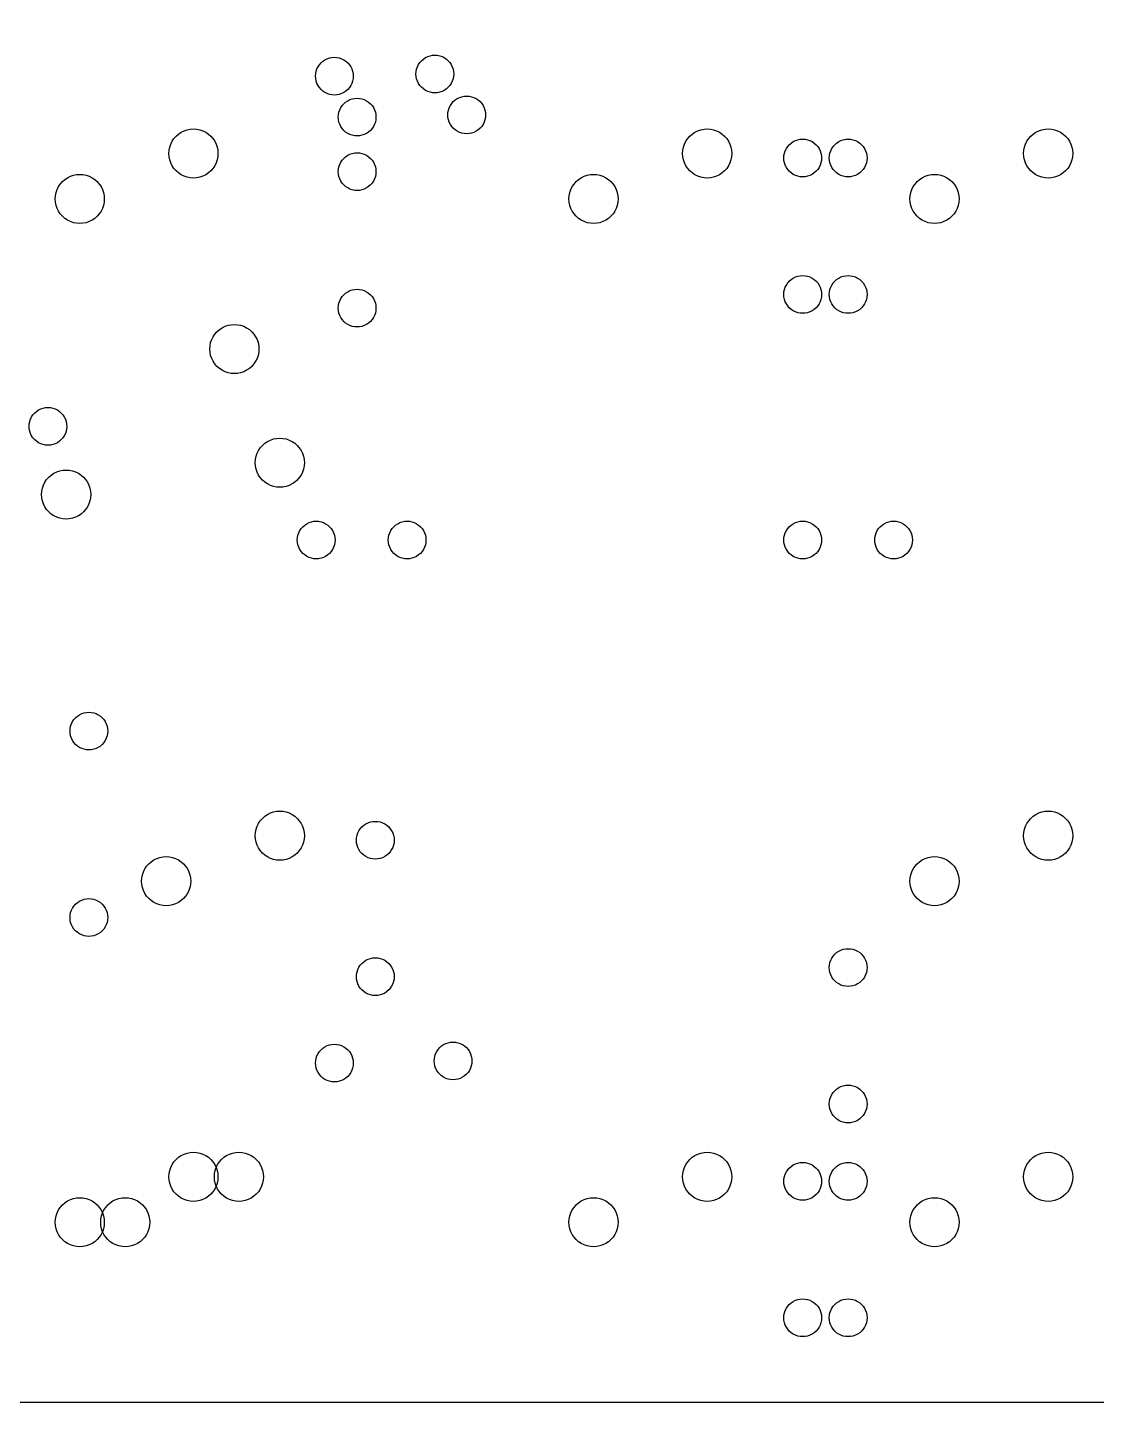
# Model space of a CAD drawing. Extents: x 2867 to 4104, y -2180 to -1756.
# Drawn here: x 3632 to 3801.3, y -2179.9 to -1962.2 of the extents above; entities that cross this region are included whole.
import ezdxf

# ---------------------------------------------------------------- set-up
doc = ezdxf.new("R2010")
doc.units = 0
doc.layers.get('0').update_dxf_attribs({"linetype": 'CONTINUOUS'})

msp = doc.modelspace()

# ---------------------------------------------------------------- linework, layer by layer
at = {"color": 7}
for points in [[(2867.184, -1755.8352), (4104.072, -1755.8352), (4104.072, -2179.9152), (2867.184, -2179.9152)], [(3683.556, -1969.9416)], [(3699.468, -1969.6032)], [(3687.156, -1976.4216)], [(3704.508, -1976.0832)], [(3662.136, -1982.1816)], [(3743.496, -1982.1816)], [(3757.716, -1982.9016)], [(3764.916, -1982.9016)], [(3797.496, -1982.1816)], [(3687.156, -1985.0616)], [(3644.136, -1989.3816)], [(3725.496, -1989.3816)], [(3779.496, -1989.3816)], [(3757.716, -2004.5016)], [(3764.916, -2004.5016)], [(3687.156, -2006.6616)], [(3668.616, -2013.1416)], [(3638.196, -2025.3816)], [(3675.816, -2031.1416)], [(3641.976, -2036.1816)], [(3680.676, -2043.3816)], [(3695.076, -2043.3816)], [(3757.716, -2043.3816)], [(3772.116, -2043.3816)], [(3644.676, -2073.6216)], [(3718.728, -2077.2216)], [(3675.816, -2090.1816)], [(3690.036, -2090.9016)], [(3797.496, -2090.1816)], [(3657.816, -2097.3816)], [(3779.496, -2097.3816)], [(3644.676, -2103.1416)], [(3764.916, -2111.0616)], [(3690.036, -2112.5016)], [(3683.556, -2126.1816)], [(3702.348, -2125.8432)], [(3764.916, -2132.6616)], [(3662.136, -2144.1816)], [(3669.336, -2144.1816)], [(3743.496, -2144.1816)], [(3757.716, -2144.9016)], [(3764.916, -2144.9016)], [(3797.496, -2144.1816)], [(3644.136, -2151.3816)], [(3651.336, -2151.3816)], [(3725.496, -2151.3816)], [(3779.496, -2151.3816)], [(3757.716, -2166.5016)], [(3764.916, -2166.5016)]]:
    msp.add_lwpolyline(points, close=True, dxfattribs=at)
for points in [[(3677.58, -1969.9416), (3677.58, -1968.87409), (3678.14951, -1967.887671), (3679.074, -1967.353916)], [(3679.074, -1967.353916), (3679.99849, -1966.820161), (3681.13751, -1966.820161), (3682.062, -1967.353916)], [(3682.062, -1967.353916), (3682.98649, -1967.887671), (3683.556, -1968.87409), (3683.556, -1969.9416)], [(3693.492, -1969.6032), (3693.492, -1968.53569), (3694.06151, -1967.549271), (3694.986, -1967.015516)], [(3694.986, -1967.015516), (3695.91049, -1966.481761), (3697.04951, -1966.481761), (3697.974, -1967.015516)], [(3697.974, -1967.015516), (3698.89849, -1967.549271), (3699.468, -1968.53569), (3699.468, -1969.6032)], [(3679.074, -1972.529284), (3678.14951, -1971.995529), (3677.58, -1971.00911), (3677.58, -1969.9416)], [(3683.556, -1969.9416), (3683.556, -1971.00911), (3682.98649, -1971.995529), (3682.062, -1972.529284)], [(3694.986, -1972.190884), (3694.06151, -1971.657129), (3693.492, -1970.67071), (3693.492, -1969.6032)], [(3699.468, -1969.6032), (3699.468, -1970.67071), (3698.89849, -1971.657129), (3697.974, -1972.190884)], [(3682.062, -1972.529284), (3681.13751, -1973.063039), (3679.99849, -1973.063039), (3679.074, -1972.529284)], [(3681.18, -1976.4216), (3681.18, -1975.35409), (3681.74951, -1974.367671), (3682.674, -1973.833916)], [(3682.674, -1973.833916), (3683.59849, -1973.300161), (3684.73751, -1973.300161), (3685.662, -1973.833916)], [(3685.662, -1973.833916), (3686.58649, -1974.367671), (3687.156, -1975.35409), (3687.156, -1976.4216)], [(3697.974, -1972.190884), (3697.04951, -1972.724639), (3695.91049, -1972.724639), (3694.986, -1972.190884)], [(3698.532, -1976.0832), (3698.532, -1975.01569), (3699.10151, -1974.029271), (3700.026, -1973.495516)], [(3700.026, -1973.495516), (3700.95049, -1972.961761), (3702.08951, -1972.961761), (3703.014, -1973.495516)], [(3703.014, -1973.495516), (3703.93849, -1974.029271), (3704.508, -1975.01569), (3704.508, -1976.0832)], [(3682.674, -1979.009284), (3681.74951, -1978.475529), (3681.18, -1977.48911), (3681.18, -1976.4216)], [(3687.156, -1976.4216), (3687.156, -1977.48911), (3686.58649, -1978.475529), (3685.662, -1979.009284)], [(3700.026, -1978.670884), (3699.10151, -1978.137129), (3698.532, -1977.15071), (3698.532, -1976.0832)], [(3704.508, -1976.0832), (3704.508, -1977.15071), (3703.93849, -1978.137129), (3703.014, -1978.670884)], [(3656.304, -1978.814493), (3657.506951, -1978.119969), (3658.989049, -1978.119969), (3660.192, -1978.814493)], [(3737.664, -1978.814493), (3738.866951, -1978.119969), (3740.349049, -1978.119969), (3741.552, -1978.814493)], [(3791.664, -1978.814493), (3792.866951, -1978.119969), (3794.349049, -1978.119969), (3795.552, -1978.814493)], [(3654.36, -1982.1816), (3654.36, -1980.792551), (3655.101049, -1979.509018), (3656.304, -1978.814493)], [(3660.192, -1978.814493), (3661.394951, -1979.509018), (3662.136, -1980.792551), (3662.136, -1982.1816)], [(3685.662, -1979.009284), (3684.73751, -1979.543039), (3683.59849, -1979.543039), (3682.674, -1979.009284)], [(3703.014, -1978.670884), (3702.08951, -1979.204639), (3700.95049, -1979.204639), (3700.026, -1978.670884)], [(3735.72, -1982.1816), (3735.72, -1980.792551), (3736.461049, -1979.509018), (3737.664, -1978.814493)], [(3741.552, -1978.814493), (3742.754951, -1979.509018), (3743.496, -1980.792551), (3743.496, -1982.1816)], [(3751.74, -1982.9016), (3751.74, -1981.83409), (3752.30951, -1980.847671), (3753.234, -1980.313916)], [(3753.234, -1980.313916), (3754.15849, -1979.780161), (3755.29751, -1979.780161), (3756.222, -1980.313916)], [(3756.222, -1980.313916), (3757.14649, -1980.847671), (3757.716, -1981.83409), (3757.716, -1982.9016)], [(3758.94, -1982.9016), (3758.94, -1981.83409), (3759.50951, -1980.847671), (3760.434, -1980.313916)], [(3760.434, -1980.313916), (3761.35849, -1979.780161), (3762.49751, -1979.780161), (3763.422, -1980.313916)], [(3763.422, -1980.313916), (3764.34649, -1980.847671), (3764.916, -1981.83409), (3764.916, -1982.9016)], [(3789.72, -1982.1816), (3789.72, -1980.792551), (3790.461049, -1979.509018), (3791.664, -1978.814493)], [(3795.552, -1978.814493), (3796.754951, -1979.509018), (3797.496, -1980.792551), (3797.496, -1982.1816)], [(3656.304, -1985.548707), (3655.101049, -1984.854182), (3654.36, -1983.570649), (3654.36, -1982.1816)], [(3662.136, -1982.1816), (3662.136, -1983.570649), (3661.394951, -1984.854182), (3660.192, -1985.548707)], [(3681.18, -1985.0616), (3681.18, -1983.99409), (3681.74951, -1983.007671), (3682.674, -1982.473916)], [(3682.674, -1982.473916), (3683.59849, -1981.940161), (3684.73751, -1981.940161), (3685.662, -1982.473916)], [(3685.662, -1982.473916), (3686.58649, -1983.007671), (3687.156, -1983.99409), (3687.156, -1985.0616)], [(3737.664, -1985.548707), (3736.461049, -1984.854182), (3735.72, -1983.570649), (3735.72, -1982.1816)], [(3743.496, -1982.1816), (3743.496, -1983.570649), (3742.754951, -1984.854182), (3741.552, -1985.548707)], [(3753.234, -1985.489284), (3752.30951, -1984.955529), (3751.74, -1983.96911), (3751.74, -1982.9016)], [(3757.716, -1982.9016), (3757.716, -1983.96911), (3757.14649, -1984.955529), (3756.222, -1985.489284)], [(3760.434, -1985.489284), (3759.50951, -1984.955529), (3758.94, -1983.96911), (3758.94, -1982.9016)], [(3764.916, -1982.9016), (3764.916, -1983.96911), (3764.34649, -1984.955529), (3763.422, -1985.489284)], [(3791.664, -1985.548707), (3790.461049, -1984.854182), (3789.72, -1983.570649), (3789.72, -1982.1816)], [(3797.496, -1982.1816), (3797.496, -1983.570649), (3796.754951, -1984.854182), (3795.552, -1985.548707)], [(3682.674, -1987.649284), (3681.74951, -1987.115529), (3681.18, -1986.12911), (3681.18, -1985.0616)], [(3687.156, -1985.0616), (3687.156, -1986.12911), (3686.58649, -1987.115529), (3685.662, -1987.649284)], [(3636.36, -1989.3816), (3636.36, -1987.992551), (3637.101049, -1986.709018), (3638.304, -1986.014493)], [(3638.304, -1986.014493), (3639.506951, -1985.319969), (3640.989049, -1985.319969), (3642.192, -1986.014493)], [(3642.192, -1986.014493), (3643.394951, -1986.709018), (3644.136, -1987.992551), (3644.136, -1989.3816)], [(3660.192, -1985.548707), (3658.989049, -1986.243231), (3657.506951, -1986.243231), (3656.304, -1985.548707)], [(3717.72, -1989.3816), (3717.72, -1987.992551), (3718.461049, -1986.709018), (3719.664, -1986.014493)], [(3719.664, -1986.014493), (3720.866951, -1985.319969), (3722.349049, -1985.319969), (3723.552, -1986.014493)], [(3723.552, -1986.014493), (3724.754951, -1986.709018), (3725.496, -1987.992551), (3725.496, -1989.3816)], [(3741.552, -1985.548707), (3740.349049, -1986.243231), (3738.866951, -1986.243231), (3737.664, -1985.548707)], [(3756.222, -1985.489284), (3755.29751, -1986.023039), (3754.15849, -1986.023039), (3753.234, -1985.489284)], [(3763.422, -1985.489284), (3762.49751, -1986.023039), (3761.35849, -1986.023039), (3760.434, -1985.489284)], [(3771.72, -1989.3816), (3771.72, -1987.992551), (3772.461049, -1986.709018), (3773.664, -1986.014493)], [(3773.664, -1986.014493), (3774.866951, -1985.319969), (3776.349049, -1985.319969), (3777.552, -1986.014493)], [(3777.552, -1986.014493), (3778.754951, -1986.709018), (3779.496, -1987.992551), (3779.496, -1989.3816)], [(3795.552, -1985.548707), (3794.349049, -1986.243231), (3792.866951, -1986.243231), (3791.664, -1985.548707)], [(3638.304, -1992.748707), (3637.101049, -1992.054182), (3636.36, -1990.770649), (3636.36, -1989.3816)], [(3644.136, -1989.3816), (3644.136, -1990.770649), (3643.394951, -1992.054182), (3642.192, -1992.748707)], [(3685.662, -1987.649284), (3684.73751, -1988.183039), (3683.59849, -1988.183039), (3682.674, -1987.649284)], [(3719.664, -1992.748707), (3718.461049, -1992.054182), (3717.72, -1990.770649), (3717.72, -1989.3816)], [(3725.496, -1989.3816), (3725.496, -1990.770649), (3724.754951, -1992.054182), (3723.552, -1992.748707)], [(3773.664, -1992.748707), (3772.461049, -1992.054182), (3771.72, -1990.770649), (3771.72, -1989.3816)], [(3779.496, -1989.3816), (3779.496, -1990.770649), (3778.754951, -1992.054182), (3777.552, -1992.748707)], [(3642.192, -1992.748707), (3640.989049, -1993.443231), (3639.506951, -1993.443231), (3638.304, -1992.748707)], [(3723.552, -1992.748707), (3722.349049, -1993.443231), (3720.866951, -1993.443231), (3719.664, -1992.748707)], [(3777.552, -1992.748707), (3776.349049, -1993.443231), (3774.866951, -1993.443231), (3773.664, -1992.748707)], [(3751.74, -2004.5016), (3751.74, -2003.43409), (3752.30951, -2002.447671), (3753.234, -2001.913916)], [(3753.234, -2001.913916), (3754.15849, -2001.380161), (3755.29751, -2001.380161), (3756.222, -2001.913916)], [(3756.222, -2001.913916), (3757.14649, -2002.447671), (3757.716, -2003.43409), (3757.716, -2004.5016)], [(3758.94, -2004.5016), (3758.94, -2003.43409), (3759.50951, -2002.447671), (3760.434, -2001.913916)], [(3760.434, -2001.913916), (3761.35849, -2001.380161), (3762.49751, -2001.380161), (3763.422, -2001.913916)], [(3763.422, -2001.913916), (3764.34649, -2002.447671), (3764.916, -2003.43409), (3764.916, -2004.5016)], [(3681.18, -2006.6616), (3681.18, -2005.59409), (3681.74951, -2004.607671), (3682.674, -2004.073916)], [(3682.674, -2004.073916), (3683.59849, -2003.540161), (3684.73751, -2003.540161), (3685.662, -2004.073916)], [(3685.662, -2004.073916), (3686.58649, -2004.607671), (3687.156, -2005.59409), (3687.156, -2006.6616)], [(3753.234, -2007.089284), (3752.30951, -2006.555529), (3751.74, -2005.56911), (3751.74, -2004.5016)], [(3757.716, -2004.5016), (3757.716, -2005.56911), (3757.14649, -2006.555529), (3756.222, -2007.089284)], [(3760.434, -2007.089284), (3759.50951, -2006.555529), (3758.94, -2005.56911), (3758.94, -2004.5016)], [(3764.916, -2004.5016), (3764.916, -2005.56911), (3764.34649, -2006.555529), (3763.422, -2007.089284)], [(3682.674, -2009.249284), (3681.74951, -2008.715529), (3681.18, -2007.72911), (3681.18, -2006.6616)], [(3687.156, -2006.6616), (3687.156, -2007.72911), (3686.58649, -2008.715529), (3685.662, -2009.249284)], [(3662.784, -2009.774493), (3663.986951, -2009.079969), (3665.469049, -2009.079969), (3666.672, -2009.774493)], [(3756.222, -2007.089284), (3755.29751, -2007.623039), (3754.15849, -2007.623039), (3753.234, -2007.089284)], [(3763.422, -2007.089284), (3762.49751, -2007.623039), (3761.35849, -2007.623039), (3760.434, -2007.089284)], [(3660.84, -2013.1416), (3660.84, -2011.752551), (3661.581049, -2010.469018), (3662.784, -2009.774493)], [(3666.672, -2009.774493), (3667.874951, -2010.469018), (3668.616, -2011.752551), (3668.616, -2013.1416)], [(3685.662, -2009.249284), (3684.73751, -2009.783039), (3683.59849, -2009.783039), (3682.674, -2009.249284)], [(3662.784, -2016.508707), (3661.581049, -2015.814182), (3660.84, -2014.530649), (3660.84, -2013.1416)], [(3668.616, -2013.1416), (3668.616, -2014.530649), (3667.874951, -2015.814182), (3666.672, -2016.508707)], [(3666.672, -2016.508707), (3665.469049, -2017.203231), (3663.986951, -2017.203231), (3662.784, -2016.508707)], [(3632.22, -2025.3816), (3632.22, -2024.31409), (3632.78951, -2023.327671), (3633.714, -2022.793916)], [(3633.714, -2022.793916), (3634.63849, -2022.260161), (3635.77751, -2022.260161), (3636.702, -2022.793916)], [(3636.702, -2022.793916), (3637.62649, -2023.327671), (3638.196, -2024.31409), (3638.196, -2025.3816)], [(3633.714, -2027.969284), (3632.78951, -2027.435529), (3632.22, -2026.44911), (3632.22, -2025.3816)], [(3638.196, -2025.3816), (3638.196, -2026.44911), (3637.62649, -2027.435529), (3636.702, -2027.969284)], [(3636.702, -2027.969284), (3635.77751, -2028.503039), (3634.63849, -2028.503039), (3633.714, -2027.969284)], [(3668.04, -2031.1416), (3668.04, -2029.752551), (3668.781049, -2028.469018), (3669.984, -2027.774493)], [(3669.984, -2027.774493), (3671.186951, -2027.079969), (3672.669049, -2027.079969), (3673.872, -2027.774493)], [(3673.872, -2027.774493), (3675.074951, -2028.469018), (3675.816, -2029.752551), (3675.816, -2031.1416)], [(3634.2, -2036.1816), (3634.2, -2034.792551), (3634.941049, -2033.509018), (3636.144, -2032.814493)], [(3636.144, -2032.814493), (3637.346951, -2032.119969), (3638.829049, -2032.119969), (3640.032, -2032.814493)], [(3640.032, -2032.814493), (3641.234951, -2033.509018), (3641.976, -2034.792551), (3641.976, -2036.1816)], [(3669.984, -2034.508707), (3668.781049, -2033.814182), (3668.04, -2032.530649), (3668.04, -2031.1416)], [(3675.816, -2031.1416), (3675.816, -2032.530649), (3675.074951, -2033.814182), (3673.872, -2034.508707)], [(3673.872, -2034.508707), (3672.669049, -2035.203231), (3671.186951, -2035.203231), (3669.984, -2034.508707)], [(3636.144, -2039.548707), (3634.941049, -2038.854182), (3634.2, -2037.570649), (3634.2, -2036.1816)], [(3641.976, -2036.1816), (3641.976, -2037.570649), (3641.234951, -2038.854182), (3640.032, -2039.548707)], [(3640.032, -2039.548707), (3638.829049, -2040.243231), (3637.346951, -2040.243231), (3636.144, -2039.548707)], [(3674.7, -2043.3816), (3674.7, -2042.31409), (3675.26951, -2041.327671), (3676.194, -2040.793916)], [(3676.194, -2040.793916), (3677.11849, -2040.260161), (3678.25751, -2040.260161), (3679.182, -2040.793916)], [(3679.182, -2040.793916), (3680.10649, -2041.327671), (3680.676, -2042.31409), (3680.676, -2043.3816)], [(3689.1, -2043.3816), (3689.1, -2042.31409), (3689.66951, -2041.327671), (3690.594, -2040.793916)], [(3690.594, -2040.793916), (3691.51849, -2040.260161), (3692.65751, -2040.260161), (3693.582, -2040.793916)], [(3693.582, -2040.793916), (3694.50649, -2041.327671), (3695.076, -2042.31409), (3695.076, -2043.3816)], [(3751.74, -2043.3816), (3751.74, -2042.31409), (3752.30951, -2041.327671), (3753.234, -2040.793916)], [(3753.234, -2040.793916), (3754.15849, -2040.260161), (3755.29751, -2040.260161), (3756.222, -2040.793916)], [(3756.222, -2040.793916), (3757.14649, -2041.327671), (3757.716, -2042.31409), (3757.716, -2043.3816)], [(3766.14, -2043.3816), (3766.14, -2042.31409), (3766.70951, -2041.327671), (3767.634, -2040.793916)], [(3767.634, -2040.793916), (3768.55849, -2040.260161), (3769.69751, -2040.260161), (3770.622, -2040.793916)], [(3770.622, -2040.793916), (3771.54649, -2041.327671), (3772.116, -2042.31409), (3772.116, -2043.3816)], [(3676.194, -2045.969284), (3675.26951, -2045.435529), (3674.7, -2044.44911), (3674.7, -2043.3816)], [(3680.676, -2043.3816), (3680.676, -2044.44911), (3680.10649, -2045.435529), (3679.182, -2045.969284)], [(3690.594, -2045.969284), (3689.66951, -2045.435529), (3689.1, -2044.44911), (3689.1, -2043.3816)], [(3695.076, -2043.3816), (3695.076, -2044.44911), (3694.50649, -2045.435529), (3693.582, -2045.969284)], [(3753.234, -2045.969284), (3752.30951, -2045.435529), (3751.74, -2044.44911), (3751.74, -2043.3816)], [(3757.716, -2043.3816), (3757.716, -2044.44911), (3757.14649, -2045.435529), (3756.222, -2045.969284)], [(3767.634, -2045.969284), (3766.70951, -2045.435529), (3766.14, -2044.44911), (3766.14, -2043.3816)], [(3772.116, -2043.3816), (3772.116, -2044.44911), (3771.54649, -2045.435529), (3770.622, -2045.969284)], [(3679.182, -2045.969284), (3678.25751, -2046.503039), (3677.11849, -2046.503039), (3676.194, -2045.969284)], [(3693.582, -2045.969284), (3692.65751, -2046.503039), (3691.51849, -2046.503039), (3690.594, -2045.969284)], [(3756.222, -2045.969284), (3755.29751, -2046.503039), (3754.15849, -2046.503039), (3753.234, -2045.969284)], [(3770.622, -2045.969284), (3769.69751, -2046.503039), (3768.55849, -2046.503039), (3767.634, -2045.969284)], [(3638.7, -2073.6216), (3638.7, -2072.55409), (3639.26951, -2071.567671), (3640.194, -2071.033916)], [(3640.194, -2071.033916), (3641.11849, -2070.500161), (3642.25751, -2070.500161), (3643.182, -2071.033916)], [(3643.182, -2071.033916), (3644.10649, -2071.567671), (3644.676, -2072.55409), (3644.676, -2073.6216)], [(3640.194, -2076.209284), (3639.26951, -2075.675529), (3638.7, -2074.68911), (3638.7, -2073.6216)], [(3644.676, -2073.6216), (3644.676, -2074.68911), (3644.10649, -2075.675529), (3643.182, -2076.209284)], [(3643.182, -2076.209284), (3642.25751, -2076.743039), (3641.11849, -2076.743039), (3640.194, -2076.209284)], [(3668.04, -2090.1816), (3668.04, -2088.792551), (3668.781049, -2087.509018), (3669.984, -2086.814493)], [(3669.984, -2086.814493), (3671.186951, -2086.119969), (3672.669049, -2086.119969), (3673.872, -2086.814493)], [(3673.872, -2086.814493), (3675.074951, -2087.509018), (3675.816, -2088.792551), (3675.816, -2090.1816)], [(3789.72, -2090.1816), (3789.72, -2088.792551), (3790.461049, -2087.509018), (3791.664, -2086.814493)], [(3791.664, -2086.814493), (3792.866951, -2086.119969), (3794.349049, -2086.119969), (3795.552, -2086.814493)], [(3795.552, -2086.814493), (3796.754951, -2087.509018), (3797.496, -2088.792551), (3797.496, -2090.1816)], [(3684.06, -2090.9016), (3684.06, -2089.83409), (3684.62951, -2088.847671), (3685.554, -2088.313916)], [(3685.554, -2088.313916), (3686.47849, -2087.780161), (3687.61751, -2087.780161), (3688.542, -2088.313916)], [(3688.542, -2088.313916), (3689.46649, -2088.847671), (3690.036, -2089.83409), (3690.036, -2090.9016)], [(3669.984, -2093.548707), (3668.781049, -2092.854182), (3668.04, -2091.570649), (3668.04, -2090.1816)], [(3675.816, -2090.1816), (3675.816, -2091.570649), (3675.074951, -2092.854182), (3673.872, -2093.548707)], [(3685.554, -2093.489284), (3684.62951, -2092.955529), (3684.06, -2091.96911), (3684.06, -2090.9016)], [(3690.036, -2090.9016), (3690.036, -2091.96911), (3689.46649, -2092.955529), (3688.542, -2093.489284)], [(3791.664, -2093.548707), (3790.461049, -2092.854182), (3789.72, -2091.570649), (3789.72, -2090.1816)], [(3797.496, -2090.1816), (3797.496, -2091.570649), (3796.754951, -2092.854182), (3795.552, -2093.548707)], [(3650.04, -2097.3816), (3650.04, -2095.992551), (3650.781049, -2094.709018), (3651.984, -2094.014493)], [(3651.984, -2094.014493), (3653.186951, -2093.319969), (3654.669049, -2093.319969), (3655.872, -2094.014493)], [(3655.872, -2094.014493), (3657.074951, -2094.709018), (3657.816, -2095.992551), (3657.816, -2097.3816)], [(3673.872, -2093.548707), (3672.669049, -2094.243231), (3671.186951, -2094.243231), (3669.984, -2093.548707)], [(3688.542, -2093.489284), (3687.61751, -2094.023039), (3686.47849, -2094.023039), (3685.554, -2093.489284)], [(3771.72, -2097.3816), (3771.72, -2095.992551), (3772.461049, -2094.709018), (3773.664, -2094.014493)], [(3773.664, -2094.014493), (3774.866951, -2093.319969), (3776.349049, -2093.319969), (3777.552, -2094.014493)], [(3777.552, -2094.014493), (3778.754951, -2094.709018), (3779.496, -2095.992551), (3779.496, -2097.3816)], [(3795.552, -2093.548707), (3794.349049, -2094.243231), (3792.866951, -2094.243231), (3791.664, -2093.548707)], [(3651.984, -2100.748707), (3650.781049, -2100.054182), (3650.04, -2098.770649), (3650.04, -2097.3816)], [(3657.816, -2097.3816), (3657.816, -2098.770649), (3657.074951, -2100.054182), (3655.872, -2100.748707)], [(3773.664, -2100.748707), (3772.461049, -2100.054182), (3771.72, -2098.770649), (3771.72, -2097.3816)], [(3779.496, -2097.3816), (3779.496, -2098.770649), (3778.754951, -2100.054182), (3777.552, -2100.748707)], [(3638.7, -2103.1416), (3638.7, -2102.07409), (3639.26951, -2101.087671), (3640.194, -2100.553916)], [(3640.194, -2100.553916), (3641.11849, -2100.020161), (3642.25751, -2100.020161), (3643.182, -2100.553916)], [(3643.182, -2100.553916), (3644.10649, -2101.087671), (3644.676, -2102.07409), (3644.676, -2103.1416)], [(3655.872, -2100.748707), (3654.669049, -2101.443231), (3653.186951, -2101.443231), (3651.984, -2100.748707)], [(3777.552, -2100.748707), (3776.349049, -2101.443231), (3774.866951, -2101.443231), (3773.664, -2100.748707)], [(3640.194, -2105.729284), (3639.26951, -2105.195529), (3638.7, -2104.20911), (3638.7, -2103.1416)], [(3644.676, -2103.1416), (3644.676, -2104.20911), (3644.10649, -2105.195529), (3643.182, -2105.729284)], [(3643.182, -2105.729284), (3642.25751, -2106.263039), (3641.11849, -2106.263039), (3640.194, -2105.729284)], [(3758.94, -2111.0616), (3758.94, -2109.99409), (3759.50951, -2109.007671), (3760.434, -2108.473916)], [(3760.434, -2108.473916), (3761.35849, -2107.940161), (3762.49751, -2107.940161), (3763.422, -2108.473916)], [(3763.422, -2108.473916), (3764.34649, -2109.007671), (3764.916, -2109.99409), (3764.916, -2111.0616)], [(3684.06, -2112.5016), (3684.06, -2111.43409), (3684.62951, -2110.447671), (3685.554, -2109.913916)], [(3685.554, -2109.913916), (3686.47849, -2109.380161), (3687.61751, -2109.380161), (3688.542, -2109.913916)], [(3688.542, -2109.913916), (3689.46649, -2110.447671), (3690.036, -2111.43409), (3690.036, -2112.5016)], [(3760.434, -2113.649284), (3759.50951, -2113.115529), (3758.94, -2112.12911), (3758.94, -2111.0616)], [(3764.916, -2111.0616), (3764.916, -2112.12911), (3764.34649, -2113.115529), (3763.422, -2113.649284)], [(3685.554, -2115.089284), (3684.62951, -2114.555529), (3684.06, -2113.56911), (3684.06, -2112.5016)], [(3690.036, -2112.5016), (3690.036, -2113.56911), (3689.46649, -2114.555529), (3688.542, -2115.089284)], [(3688.542, -2115.089284), (3687.61751, -2115.623039), (3686.47849, -2115.623039), (3685.554, -2115.089284)], [(3763.422, -2113.649284), (3762.49751, -2114.183039), (3761.35849, -2114.183039), (3760.434, -2113.649284)], [(3677.58, -2126.1816), (3677.58, -2125.11409), (3678.14951, -2124.127671), (3679.074, -2123.593916)], [(3679.074, -2123.593916), (3679.99849, -2123.060161), (3681.13751, -2123.060161), (3682.062, -2123.593916)], [(3682.062, -2123.593916), (3682.98649, -2124.127671), (3683.556, -2125.11409), (3683.556, -2126.1816)], [(3696.372, -2125.8432), (3696.372, -2124.77569), (3696.94151, -2123.789271), (3697.866, -2123.255516)], [(3697.866, -2123.255516), (3698.79049, -2122.721761), (3699.92951, -2122.721761), (3700.854, -2123.255516)], [(3700.854, -2123.255516), (3701.77849, -2123.789271), (3702.348, -2124.77569), (3702.348, -2125.8432)], [(3679.074, -2128.769284), (3678.14951, -2128.235529), (3677.58, -2127.24911), (3677.58, -2126.1816)], [(3683.556, -2126.1816), (3683.556, -2127.24911), (3682.98649, -2128.235529), (3682.062, -2128.769284)], [(3697.866, -2128.430884), (3696.94151, -2127.897129), (3696.372, -2126.91071), (3696.372, -2125.8432)], [(3702.348, -2125.8432), (3702.348, -2126.91071), (3701.77849, -2127.897129), (3700.854, -2128.430884)], [(3682.062, -2128.769284), (3681.13751, -2129.303039), (3679.99849, -2129.303039), (3679.074, -2128.769284)], [(3700.854, -2128.430884), (3699.92951, -2128.964639), (3698.79049, -2128.964639), (3697.866, -2128.430884)], [(3758.94, -2132.6616), (3758.94, -2131.59409), (3759.50951, -2130.607671), (3760.434, -2130.073916)], [(3760.434, -2130.073916), (3761.35849, -2129.540161), (3762.49751, -2129.540161), (3763.422, -2130.073916)], [(3763.422, -2130.073916), (3764.34649, -2130.607671), (3764.916, -2131.59409), (3764.916, -2132.6616)], [(3760.434, -2135.249284), (3759.50951, -2134.715529), (3758.94, -2133.72911), (3758.94, -2132.6616)], [(3764.916, -2132.6616), (3764.916, -2133.72911), (3764.34649, -2134.715529), (3763.422, -2135.249284)], [(3763.422, -2135.249284), (3762.49751, -2135.783039), (3761.35849, -2135.783039), (3760.434, -2135.249284)], [(3654.36, -2144.1816), (3654.36, -2142.792551), (3655.101049, -2141.509018), (3656.304, -2140.814493)], [(3656.304, -2140.814493), (3657.506951, -2140.119969), (3658.989049, -2140.119969), (3660.192, -2140.814493)], [(3660.192, -2140.814493), (3661.394951, -2141.509018), (3662.136, -2142.792551), (3662.136, -2144.1816)], [(3661.56, -2144.1816), (3661.56, -2142.792551), (3662.301049, -2141.509018), (3663.504, -2140.814493)], [(3663.504, -2140.814493), (3664.706951, -2140.119969), (3666.189049, -2140.119969), (3667.392, -2140.814493)], [(3667.392, -2140.814493), (3668.594951, -2141.509018), (3669.336, -2142.792551), (3669.336, -2144.1816)], [(3735.72, -2144.1816), (3735.72, -2142.792551), (3736.461049, -2141.509018), (3737.664, -2140.814493)], [(3737.664, -2140.814493), (3738.866951, -2140.119969), (3740.349049, -2140.119969), (3741.552, -2140.814493)], [(3741.552, -2140.814493), (3742.754951, -2141.509018), (3743.496, -2142.792551), (3743.496, -2144.1816)], [(3753.234, -2142.313916), (3754.15849, -2141.780161), (3755.29751, -2141.780161), (3756.222, -2142.313916)], [(3760.434, -2142.313916), (3761.35849, -2141.780161), (3762.49751, -2141.780161), (3763.422, -2142.313916)], [(3789.72, -2144.1816), (3789.72, -2142.792551), (3790.461049, -2141.509018), (3791.664, -2140.814493)], [(3791.664, -2140.814493), (3792.866951, -2140.119969), (3794.349049, -2140.119969), (3795.552, -2140.814493)], [(3795.552, -2140.814493), (3796.754951, -2141.509018), (3797.496, -2142.792551), (3797.496, -2144.1816)], [(3751.74, -2144.9016), (3751.74, -2143.83409), (3752.30951, -2142.847671), (3753.234, -2142.313916)], [(3756.222, -2142.313916), (3757.14649, -2142.847671), (3757.716, -2143.83409), (3757.716, -2144.9016)], [(3758.94, -2144.9016), (3758.94, -2143.83409), (3759.50951, -2142.847671), (3760.434, -2142.313916)], [(3763.422, -2142.313916), (3764.34649, -2142.847671), (3764.916, -2143.83409), (3764.916, -2144.9016)], [(3656.304, -2147.548707), (3655.101049, -2146.854182), (3654.36, -2145.570649), (3654.36, -2144.1816)], [(3662.136, -2144.1816), (3662.136, -2145.570649), (3661.394951, -2146.854182), (3660.192, -2147.548707)], [(3663.504, -2147.548707), (3662.301049, -2146.854182), (3661.56, -2145.570649), (3661.56, -2144.1816)], [(3669.336, -2144.1816), (3669.336, -2145.570649), (3668.594951, -2146.854182), (3667.392, -2147.548707)], [(3737.664, -2147.548707), (3736.461049, -2146.854182), (3735.72, -2145.570649), (3735.72, -2144.1816)], [(3743.496, -2144.1816), (3743.496, -2145.570649), (3742.754951, -2146.854182), (3741.552, -2147.548707)], [(3753.234, -2147.489284), (3752.30951, -2146.955529), (3751.74, -2145.96911), (3751.74, -2144.9016)], [(3757.716, -2144.9016), (3757.716, -2145.96911), (3757.14649, -2146.955529), (3756.222, -2147.489284)], [(3760.434, -2147.489284), (3759.50951, -2146.955529), (3758.94, -2145.96911), (3758.94, -2144.9016)], [(3764.916, -2144.9016), (3764.916, -2145.96911), (3764.34649, -2146.955529), (3763.422, -2147.489284)], [(3791.664, -2147.548707), (3790.461049, -2146.854182), (3789.72, -2145.570649), (3789.72, -2144.1816)], [(3797.496, -2144.1816), (3797.496, -2145.570649), (3796.754951, -2146.854182), (3795.552, -2147.548707)], [(3636.36, -2151.3816), (3636.36, -2149.992551), (3637.101049, -2148.709018), (3638.304, -2148.014493)], [(3638.304, -2148.014493), (3639.506951, -2147.319969), (3640.989049, -2147.319969), (3642.192, -2148.014493)], [(3642.192, -2148.014493), (3643.394951, -2148.709018), (3644.136, -2149.992551), (3644.136, -2151.3816)], [(3643.56, -2151.3816), (3643.56, -2149.992551), (3644.301049, -2148.709018), (3645.504, -2148.014493)], [(3645.504, -2148.014493), (3646.706951, -2147.319969), (3648.189049, -2147.319969), (3649.392, -2148.014493)], [(3649.392, -2148.014493), (3650.594951, -2148.709018), (3651.336, -2149.992551), (3651.336, -2151.3816)], [(3660.192, -2147.548707), (3658.989049, -2148.243231), (3657.506951, -2148.243231), (3656.304, -2147.548707)], [(3667.392, -2147.548707), (3666.189049, -2148.243231), (3664.706951, -2148.243231), (3663.504, -2147.548707)], [(3717.72, -2151.3816), (3717.72, -2149.992551), (3718.461049, -2148.709018), (3719.664, -2148.014493)], [(3719.664, -2148.014493), (3720.866951, -2147.319969), (3722.349049, -2147.319969), (3723.552, -2148.014493)], [(3723.552, -2148.014493), (3724.754951, -2148.709018), (3725.496, -2149.992551), (3725.496, -2151.3816)], [(3741.552, -2147.548707), (3740.349049, -2148.243231), (3738.866951, -2148.243231), (3737.664, -2147.548707)], [(3756.222, -2147.489284), (3755.29751, -2148.023039), (3754.15849, -2148.023039), (3753.234, -2147.489284)], [(3763.422, -2147.489284), (3762.49751, -2148.023039), (3761.35849, -2148.023039), (3760.434, -2147.489284)], [(3771.72, -2151.3816), (3771.72, -2149.992551), (3772.461049, -2148.709018), (3773.664, -2148.014493)], [(3773.664, -2148.014493), (3774.866951, -2147.319969), (3776.349049, -2147.319969), (3777.552, -2148.014493)], [(3777.552, -2148.014493), (3778.754951, -2148.709018), (3779.496, -2149.992551), (3779.496, -2151.3816)], [(3795.552, -2147.548707), (3794.349049, -2148.243231), (3792.866951, -2148.243231), (3791.664, -2147.548707)], [(3638.304, -2154.748707), (3637.101049, -2154.054182), (3636.36, -2152.770649), (3636.36, -2151.3816)], [(3644.136, -2151.3816), (3644.136, -2152.770649), (3643.394951, -2154.054182), (3642.192, -2154.748707)], [(3645.504, -2154.748707), (3644.301049, -2154.054182), (3643.56, -2152.770649), (3643.56, -2151.3816)], [(3651.336, -2151.3816), (3651.336, -2152.770649), (3650.594951, -2154.054182), (3649.392, -2154.748707)], [(3719.664, -2154.748707), (3718.461049, -2154.054182), (3717.72, -2152.770649), (3717.72, -2151.3816)], [(3725.496, -2151.3816), (3725.496, -2152.770649), (3724.754951, -2154.054182), (3723.552, -2154.748707)], [(3773.664, -2154.748707), (3772.461049, -2154.054182), (3771.72, -2152.770649), (3771.72, -2151.3816)], [(3779.496, -2151.3816), (3779.496, -2152.770649), (3778.754951, -2154.054182), (3777.552, -2154.748707)], [(3642.192, -2154.748707), (3640.989049, -2155.443231), (3639.506951, -2155.443231), (3638.304, -2154.748707)], [(3649.392, -2154.748707), (3648.189049, -2155.443231), (3646.706951, -2155.443231), (3645.504, -2154.748707)], [(3723.552, -2154.748707), (3722.349049, -2155.443231), (3720.866951, -2155.443231), (3719.664, -2154.748707)], [(3777.552, -2154.748707), (3776.349049, -2155.443231), (3774.866951, -2155.443231), (3773.664, -2154.748707)], [(3753.234, -2163.913916), (3754.15849, -2163.380161), (3755.29751, -2163.380161), (3756.222, -2163.913916)], [(3760.434, -2163.913916), (3761.35849, -2163.380161), (3762.49751, -2163.380161), (3763.422, -2163.913916)], [(3751.74, -2166.5016), (3751.74, -2165.43409), (3752.30951, -2164.447671), (3753.234, -2163.913916)], [(3756.222, -2163.913916), (3757.14649, -2164.447671), (3757.716, -2165.43409), (3757.716, -2166.5016)], [(3758.94, -2166.5016), (3758.94, -2165.43409), (3759.50951, -2164.447671), (3760.434, -2163.913916)], [(3763.422, -2163.913916), (3764.34649, -2164.447671), (3764.916, -2165.43409), (3764.916, -2166.5016)], [(3753.234, -2169.089284), (3752.30951, -2168.555529), (3751.74, -2167.56911), (3751.74, -2166.5016)], [(3757.716, -2166.5016), (3757.716, -2167.56911), (3757.14649, -2168.555529), (3756.222, -2169.089284)], [(3760.434, -2169.089284), (3759.50951, -2168.555529), (3758.94, -2167.56911), (3758.94, -2166.5016)], [(3764.916, -2166.5016), (3764.916, -2167.56911), (3764.34649, -2168.555529), (3763.422, -2169.089284)], [(3756.222, -2169.089284), (3755.29751, -2169.623039), (3754.15849, -2169.623039), (3753.234, -2169.089284)], [(3763.422, -2169.089284), (3762.49751, -2169.623039), (3761.35849, -2169.623039), (3760.434, -2169.089284)]]:
    msp.add_open_spline(points, degree=3, dxfattribs=at)

doc.saveas('drawing.dxf')
